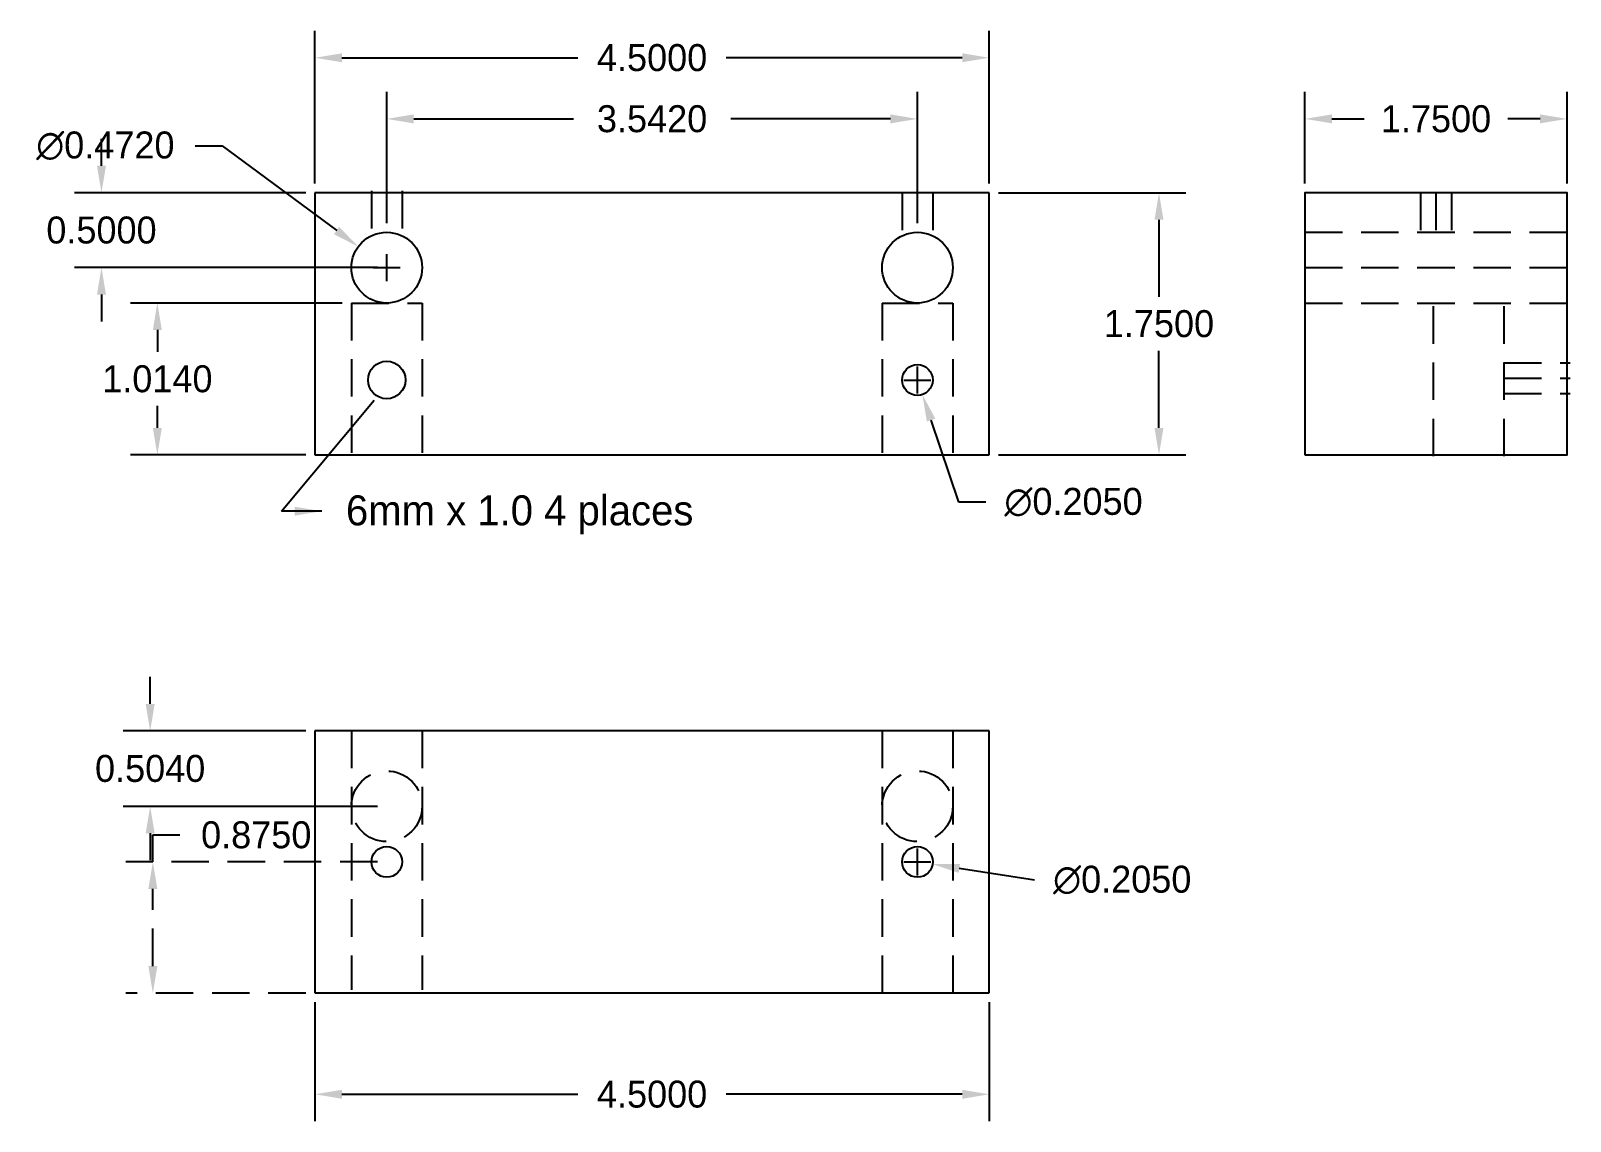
# Model space of a CAD drawing. Header units: inches. Extents: x -2.1 to 8.1, y -4.4 to 2.8.
import ezdxf

# ---------------------------------------------------------------- set-up
doc = ezdxf.new("R2010")
doc.units = ezdxf.units.IN
doc.header["$MEASUREMENT"] = 0
doc.linetypes.add('DASHED2', pattern=[0.375, 0.25, -0.125])
doc.layers.add('dim', color=6, linetype='Continuous')
doc.dimstyles.get("Standard").update_dxf_attribs({"dimtxt": 0.18, "dimasz": 0.18, "dimexe": 0.18, "dimexo": 0.0625, "dimgap": 0.09, "dimtad": 0, "dimtih": 1, "dimtoh": 1, "dimdec": 4, "dimzin": 0, "dimdsep": 46, "dimtxsty": 'Standard', "dimcen": 0.09, "dimadec": 0, "dimazin": 0, "dimtfac": 1, "dimtdec": 4, "dimtofl": 0, "dimtmove": 0, "dimatfit": 3, "dimfxl": 0, "dimtolj": 1, "dimtzin": 0, "dimarcsym": 0})

# ---------------------------------------------------------------- blocks, each defined once
blk = doc.blocks.new('*D1')
at = {"layer": 'Defpoints', "color": 0}
for p in [(4.25, 2.651), (-0.25, 1.75), (4.25, 1.75)]:
    blk.add_point(p, dxfattribs=at)
at = {"layer": 'dim', "color": 0, "lineweight": -2}
for p, q in [((-0.25, 1.812), (-0.25, 2.831)), ((4.25, 1.812), (4.25, 2.831)), ((-0.07, 2.651), (1.505, 2.651)), ((4.07, 2.651), (2.495, 2.651))]:
    blk.add_line(p, q, dxfattribs=at)
at = {"layer": 'dim', "color": 0}
for points in [[(-0.07, 2.681), (-0.07, 2.621), (-0.25, 2.651)], [(4.07, 2.681), (4.07, 2.621), (4.25, 2.651)]]:
    blk.add_solid(points, dxfattribs=at)
at = {"layer": 'dim', "color": 0, "insert": (2, 2.651), "char_height": 0.18, "attachment_point": 5}
blk.add_mtext('\\A1;4.5000', dxfattribs=at)
blk = doc.blocks.new('*D2')
at = {"layer": 'Defpoints', "color": 0}
for p in [(3.771, 2.243), (0.229, 1.486), (3.771, 1.486)]:
    blk.add_point(p, dxfattribs=at)
at = {"layer": 'dim', "color": 0, "lineweight": -2}
for p, q in [((0.229, 1.548), (0.229, 2.423)), ((3.771, 1.548), (3.771, 2.423)), ((0.409, 2.243), (1.475, 2.243)), ((3.591, 2.243), (2.525, 2.243))]:
    blk.add_line(p, q, dxfattribs=at)
at = {"layer": 'dim', "color": 0}
for points in [[(0.409, 2.273), (0.409, 2.213), (0.229, 2.243)], [(3.591, 2.273), (3.591, 2.213), (3.771, 2.243)]]:
    blk.add_solid(points, dxfattribs=at)
at = {"layer": 'dim', "color": 0, "insert": (2, 2.243), "char_height": 0.18, "attachment_point": 5}
blk.add_mtext('\\A1;3.5420', dxfattribs=at)
blk = doc.blocks.new('*D3')
at = {"layer": 'Defpoints', "color": 0}
for p in [(4.25, 1.75), (4.25, 0), (5.383, 0)]:
    blk.add_point(p, dxfattribs=at)
at = {"layer": 'dim', "color": 0, "lineweight": -2}
for p, q in [((4.312, 1.75), (5.563, 1.75)), ((5.383, 1.57), (5.383, 1.055)), ((5.383, 0.18), (5.383, 0.695)), ((4.312, 0), (5.563, 0))]:
    blk.add_line(p, q, dxfattribs=at)
at = {"layer": 'dim', "color": 0}
for points in [[(5.353, 1.57), (5.413, 1.57), (5.383, 1.75)], [(5.353, 0.18), (5.413, 0.18), (5.383, 0)]]:
    blk.add_solid(points, dxfattribs=at)
at = {"layer": 'dim', "color": 0, "insert": (5.383, 0.875), "char_height": 0.18, "attachment_point": 5}
blk.add_mtext('\\A1;1.7500', dxfattribs=at)
blk = doc.blocks.new('*D4')
at = {"layer": 'Defpoints', "color": 0}
for p in [(8.107, 2.243), (6.357, 1.75), (8.107, 1.75)]:
    blk.add_point(p, dxfattribs=at)
at = {"layer": 'dim', "color": 0, "lineweight": -2}
for p, q in [((6.357, 1.812), (6.357, 2.423)), ((8.107, 1.812), (8.107, 2.423)), ((6.537, 2.243), (6.752, 2.243)), ((7.927, 2.243), (7.712, 2.243))]:
    blk.add_line(p, q, dxfattribs=at)
at = {"layer": 'dim', "color": 0}
for points in [[(6.537, 2.273), (6.537, 2.213), (6.357, 2.243)], [(7.927, 2.273), (7.927, 2.213), (8.107, 2.243)]]:
    blk.add_solid(points, dxfattribs=at)
at = {"layer": 'dim', "color": 0, "insert": (7.232, 2.243), "char_height": 0.18, "attachment_point": 5}
blk.add_mtext('\\A1;1.7500', dxfattribs=at)
blk = doc.blocks.new('*D5')
at = {"layer": 'Defpoints', "color": 0}
for p in [(0.039, 1.39), (0.419, 1.11)]:
    blk.add_point(p, dxfattribs=at)
at = {"layer": 'dim', "color": 0, "lineweight": -2}
for p, q in [((-1.049, 2.063), (-0.869, 2.063)), ((-0.869, 2.063), (-0.105, 1.497)), ((0.229, 1.16), (0.229, 1.34)), ((0.139, 1.25), (0.319, 1.25))]:
    blk.add_line(p, q, dxfattribs=at)
at = {"layer": 'dim', "color": 0}
blk.add_solid([(-0.088, 1.522), (-0.123, 1.473), (0.039, 1.39)], dxfattribs=at)
at = {"layer": 'dim', "color": 0, "insert": (-1.649, 2.063), "char_height": 0.18, "attachment_point": 5}
blk.add_mtext('\\A1;∅0.4720', dxfattribs=at)
blk = doc.blocks.new('*D6')
at = {"layer": 'Defpoints', "color": 0}
for p in [(3.738, 0.597), (3.804, 0.403)]:
    blk.add_point(p, dxfattribs=at)
at = {"layer": 'dim', "color": 0, "lineweight": -2}
for p, q in [((3.771, 0.41), (3.771, 0.59)), ((3.681, 0.5), (3.861, 0.5)), ((4.048, -0.316), (3.862, 0.233)), ((4.228, -0.316), (4.048, -0.316))]:
    blk.add_line(p, q, dxfattribs=at)
at = {"layer": 'dim', "color": 0}
blk.add_solid([(3.89, 0.242), (3.834, 0.223), (3.804, 0.403)], dxfattribs=at)
at = {"layer": 'dim', "color": 0, "insert": (4.813, -0.316), "char_height": 0.18, "attachment_point": 5}
blk.add_mtext('\\A1;∅0.2050', dxfattribs=at)
blk = doc.blocks.new('*D7')
at = {"layer": 'Defpoints', "color": 0}
for p in [(-1.302, 1.014), (-0.007, 1.014), (-0.25, 0)]:
    blk.add_point(p, dxfattribs=at)
at = {"layer": 'dim', "color": 0, "lineweight": -2}
for p, q in [((-0.069, 1.014), (-1.482, 1.014)), ((-1.302, 0.834), (-1.302, 0.687)), ((-1.302, 0.18), (-1.302, 0.327)), ((-0.312, 0), (-1.482, 0))]:
    blk.add_line(p, q, dxfattribs=at)
at = {"layer": 'dim', "color": 0}
for points in [[(-1.332, 0.834), (-1.272, 0.834), (-1.302, 1.014)], [(-1.332, 0.18), (-1.272, 0.18), (-1.302, 0)]]:
    blk.add_solid(points, dxfattribs=at)
at = {"layer": 'dim', "color": 0, "insert": (-1.302, 0.507), "char_height": 0.18, "attachment_point": 5}
blk.add_mtext('\\A1;1.0140', dxfattribs=at)
blk = doc.blocks.new('*D8')
at = {"layer": 'Defpoints', "color": 0}
for p in [(-0.25, 1.75), (-1.675, 1.25), (0.229, 1.25)]:
    blk.add_point(p, dxfattribs=at)
at = {"layer": 'dim', "color": 0, "lineweight": -2}
for p, q in [((-1.675, 1.93), (-1.675, 2.11)), ((-0.312, 1.75), (-1.855, 1.75)), ((0.167, 1.25), (-1.855, 1.25)), ((-1.675, 1.07), (-1.675, 0.89))]:
    blk.add_line(p, q, dxfattribs=at)
at = {"layer": 'dim', "color": 0}
for points in [[(-1.705, 1.93), (-1.645, 1.93), (-1.675, 1.75)], [(-1.705, 1.07), (-1.645, 1.07), (-1.675, 1.25)]]:
    blk.add_solid(points, dxfattribs=at)
at = {"layer": 'dim', "color": 0, "insert": (-1.675, 1.5), "char_height": 0.18, "attachment_point": 5}
blk.add_mtext('\\A1;0.5000', dxfattribs=at)
blk = doc.blocks.new('*D9')
at = {"layer": 'Defpoints', "color": 0}
for p in [(-0.25, -3.592), (4.25, -3.592), (4.25, -4.268)]:
    blk.add_point(p, dxfattribs=at)
at = {"layer": 'dim', "color": 0, "lineweight": -2}
for p, q in [((-0.25, -3.654), (-0.25, -4.448)), ((4.25, -3.654), (4.25, -4.448)), ((-0.07, -4.268), (1.505, -4.268)), ((4.07, -4.268), (2.495, -4.268))]:
    blk.add_line(p, q, dxfattribs=at)
at = {"layer": 'dim', "color": 0}
for points in [[(-0.07, -4.238), (-0.07, -4.298), (-0.25, -4.268)], [(4.07, -4.238), (4.07, -4.298), (4.25, -4.268)]]:
    blk.add_solid(points, dxfattribs=at)
at = {"layer": 'dim', "color": 0, "insert": (2, -4.268), "char_height": 0.18, "attachment_point": 5}
blk.add_mtext('\\A1;4.5000', dxfattribs=at)
blk = doc.blocks.new('*D10')
at = {"layer": 'Defpoints', "color": 0}
for p in [(-0.25, -1.842), (-1.35, -2.346), (0.229, -2.346)]:
    blk.add_point(p, dxfattribs=at)
at = {"layer": 'dim', "color": 0, "lineweight": -2}
for p, q in [((-1.35, -1.662), (-1.35, -1.482)), ((-0.312, -1.842), (-1.53, -1.842)), ((0.167, -2.346), (-1.53, -2.346)), ((-1.35, -2.526), (-1.35, -2.706))]:
    blk.add_line(p, q, dxfattribs=at)
at = {"layer": 'dim', "color": 0}
for points in [[(-1.38, -1.662), (-1.32, -1.662), (-1.35, -1.842)], [(-1.38, -2.526), (-1.32, -2.526), (-1.35, -2.346)]]:
    blk.add_solid(points, dxfattribs=at)
at = {"layer": 'dim', "color": 0, "insert": (-1.35, -2.094), "char_height": 0.18, "attachment_point": 5}
blk.add_mtext('\\A1;0.5040', dxfattribs=at)
blk = doc.blocks.new('*D11')
at = {"layer": 'Defpoints', "color": 0}
for p in [(3.67, -2.701), (3.872, -2.732)]:
    blk.add_point(p, dxfattribs=at)
at = {"layer": 'dim', "color": 0, "lineweight": -2}
for p, q in [((3.771, -2.807), (3.771, -2.627)), ((3.681, -2.717), (3.861, -2.717)), ((4.553, -2.838), (4.05, -2.76))]:
    blk.add_line(p, q, dxfattribs=at)
at = {"layer": 'dim', "color": 0}
blk.add_solid([(4.055, -2.73), (4.046, -2.79), (3.872, -2.732)], dxfattribs=at)
at = {"layer": 'dim', "color": 0, "insert": (5.138, -2.838), "char_height": 0.18, "attachment_point": 5}
blk.add_mtext('\\A1;∅0.2050', dxfattribs=at)
blk = doc.blocks.new('*D12')
at = {"layer": 'Defpoints', "color": 0, "linetype": 'DASHED2'}
for p in [(-1.332, -2.717), (0.229, -2.717), (-0.25, -3.592)]:
    blk.add_point(p, dxfattribs=at)
at = {"layer": 'dim', "color": 0, "linetype": 'DASHED2', "lineweight": -2}
for p, q in [((-1.332, -2.717), (-1.332, -2.537)), ((-1.332, -2.537), (-1.152, -2.537)), ((0.167, -2.717), (-1.512, -2.717)), ((-1.332, -3.412), (-1.332, -2.897)), ((-0.312, -3.592), (-1.512, -3.592))]:
    blk.add_line(p, q, dxfattribs=at)
at = {"layer": 'dim', "color": 0, "linetype": 'DASHED2'}
for points in [[(-1.362, -2.897), (-1.302, -2.897), (-1.332, -2.717)], [(-1.362, -3.412), (-1.302, -3.412), (-1.332, -3.592)]]:
    blk.add_solid(points, dxfattribs=at)
at = {"layer": 'dim', "color": 0, "linetype": 'DASHED2', "insert": (-0.642, -2.537), "char_height": 0.18, "attachment_point": 5}
blk.add_mtext('\\A1;0.8750', dxfattribs=at)

msp = doc.modelspace()

# ---------------------------------------------------------------- linework, layer by layer
for p, q in [((4.25, 1.75), (-0.25, 1.75)), ((-0.25, 1.75), (-0.25, 0)), ((4.25, 0), (4.25, 1.75)), ((-0.25, 0), (4.25, 0)), ((-0.25, -1.84154), (-0.25, -3.59154)), ((4.25, -1.84154), (-0.25, -1.84154)), ((4.25, -3.59154), (4.25, -1.84154)), ((-0.25, -3.59154), (4.25, -3.59154))]:
    msp.add_line(p, q)
at = {"linetype": 'DASHED2'}
for p, q in [((0.1265, 1.76222), (0.1265, 1.48595)), ((0.229, 1.75), (0.229, 1.76222)), ((0.3315, 1.76222), (0.3315, 1.48595)), ((3.6685, 1.75021), (3.6685, 1.48595)), ((3.8735, 1.75021), (3.8735, 1.48595)), ((7.12943, 1.75), (7.12943, 1.49123)), ((7.23193, 1.75), (7.23193, 1.49123)), ((7.23193, 1.75), (7.23193, 1.49123)), ((7.33443, 1.75), (7.33443, 1.49123)), ((6.35693, 1.486), (8.10032, 1.486)), ((6.35693, 1.25), (8.10032, 1.25)), ((-0.007, 1.014), (-0.007, -0.00352)), ((-0.007, 1.014), (0.465, 1.014)), ((0.465, 1.014), (0.465, -0.00352)), ((3.535, 1.014), (3.535, -0.00352)), ((3.535, 1.014), (4.007, 1.014)), ((4.007, 1.014), (4.007, -0.00352)), ((6.35693, 1.014), (8.10032, 1.014)), ((7.21353, 0.99179), (7.21353, -0.02629)), ((7.68553, 0.99179), (7.68553, -0.02629)), ((7.68553, 0.61407), (8.12776, 0.61407)), ((7.68553, 0.51157), (8.12776, 0.51157)), ((7.68553, 0.40907), (8.12776, 0.40907)), ((-0.007, -1.84133), (-0.007, -3.57104)), ((0.465, -1.84133), (0.465, -3.57104)), ((3.535, -1.84133), (3.535, -3.58305)), ((4.007, -1.84133), (4.007, -3.58305))]:
    msp.add_line(p, q, dxfattribs=at)
msp.add_lwpolyline([(6.35693, 0), (8.10693, 0), (8.10693, 1.75), (6.35693, 1.75)], close=True)
for centre, radius in [((0.229, 1.25), 0.236), ((3.771, 1.25), 0.236), ((0.229, 0.5), 0.125), ((3.771, 0.5), 0.1025), ((0.229, -2.71654), 0.1025), ((3.771, -2.71654), 0.1025)]:
    msp.add_circle(centre, radius)
for centre in [(0.229, -2.34554), (3.771, -2.34554)]:
    msp.add_circle(centre, 0.236, dxfattribs=at)

# ---------------------------------------------------------------- texts
at = {"layer": 'dim', "linetype": 'DASHED2'}
msp.add_text('6mm x 1.0 4 places', height=0.2, dxfattribs=at).set_placement((-0.04325, -0.47007))

# ---------------------------------------------------------------- dimensions: what is measured, and where the dimension line sits
at = {"layer": 'dim'}
for base, p1, p2, picture, middle in [((4.25, 2.6511), (-0.25, 1.75), (4.25, 1.75), '*D1', (2, 2.6511)), ((3.771, 2.2427), (0.229, 1.486), (3.771, 1.486), '*D2', (2, 2.2427)), ((8.10693, 2.2427), (6.35693, 1.75), (8.10693, 1.75), '*D4', (7.23193, 2.2427)), ((4.25, -4.26773), (-0.25, -3.59154), (4.25, -3.59154), '*D9', (2, -4.26773))]:
    dim = msp.add_linear_dim(base=base, p1=p1, p2=p2, dimstyle='Standard', dxfattribs=at)
    dim.commit()
    dim.dimension.update_dxf_attribs({"geometry": picture, "text_midpoint": middle})
for p1, p2, picture, middle in [((0.41871, 1.10963), (0.03929, 1.39037), '*D5', (-1.64913, 2.06252)), ((3.738, 0.59704), (3.804, 0.40296), '*D6', (4.81344, -0.31583)), ((3.66972, -2.70078), (3.87228, -2.73231), '*D11', (4.55342, -2.83832))]:
    dim = msp.add_diameter_dim_2p(p1=p1, p2=p2, dimstyle='Standard', dxfattribs=at)
    dim.commit()
    dim.dimension.update_dxf_attribs({"geometry": picture, "text_midpoint": middle, "dimtype": 163})
for base, p1, p2, picture, middle in [((-1.67469, 1.25), (-0.25, 1.75), (0.229, 1.25), '*D8', (-1.67469, 1.5)), ((5.38303, 0), (4.25, 1.75), (4.25, 0), '*D3', (5.38303, 0.875)), ((-1.30197, 1.014), (-0.25, 0), (-0.007, 1.014), '*D7', (-1.30197, 0.507)), ((-1.35006, -2.34554), (-0.25, -1.84154), (0.229, -2.34554), '*D10', (-1.35006, -2.09354))]:
    dim = msp.add_linear_dim(base=base, p1=p1, p2=p2, angle=90, dimstyle='Standard', dxfattribs=at)
    dim.commit()
    dim.dimension.update_dxf_attribs({"geometry": picture, "text_midpoint": middle})
at = {"layer": 'dim', "linetype": 'DASHED2'}
dim = msp.add_linear_dim(base=(-1.33219, -2.71654), p1=(-0.25, -3.59154), p2=(0.229, -2.71654), angle=90, dimstyle='Standard', dxfattribs=at)
dim.commit()
dim.dimension.update_dxf_attribs({"geometry": '*D12', "text_midpoint": (-0.64219, -2.53654)})

# ---------------------------------------------------------------- leaders
at = {"layer": 'dim'}
msp.add_leader([(-0.20492, -0.37585), (-0.47435, -0.37585), (0.14535, 0.36439)], dimstyle='Standard', override={"dimgap": 0.09, "dimtad": 0}, dxfattribs=at)

doc.saveas('drawing.dxf')
